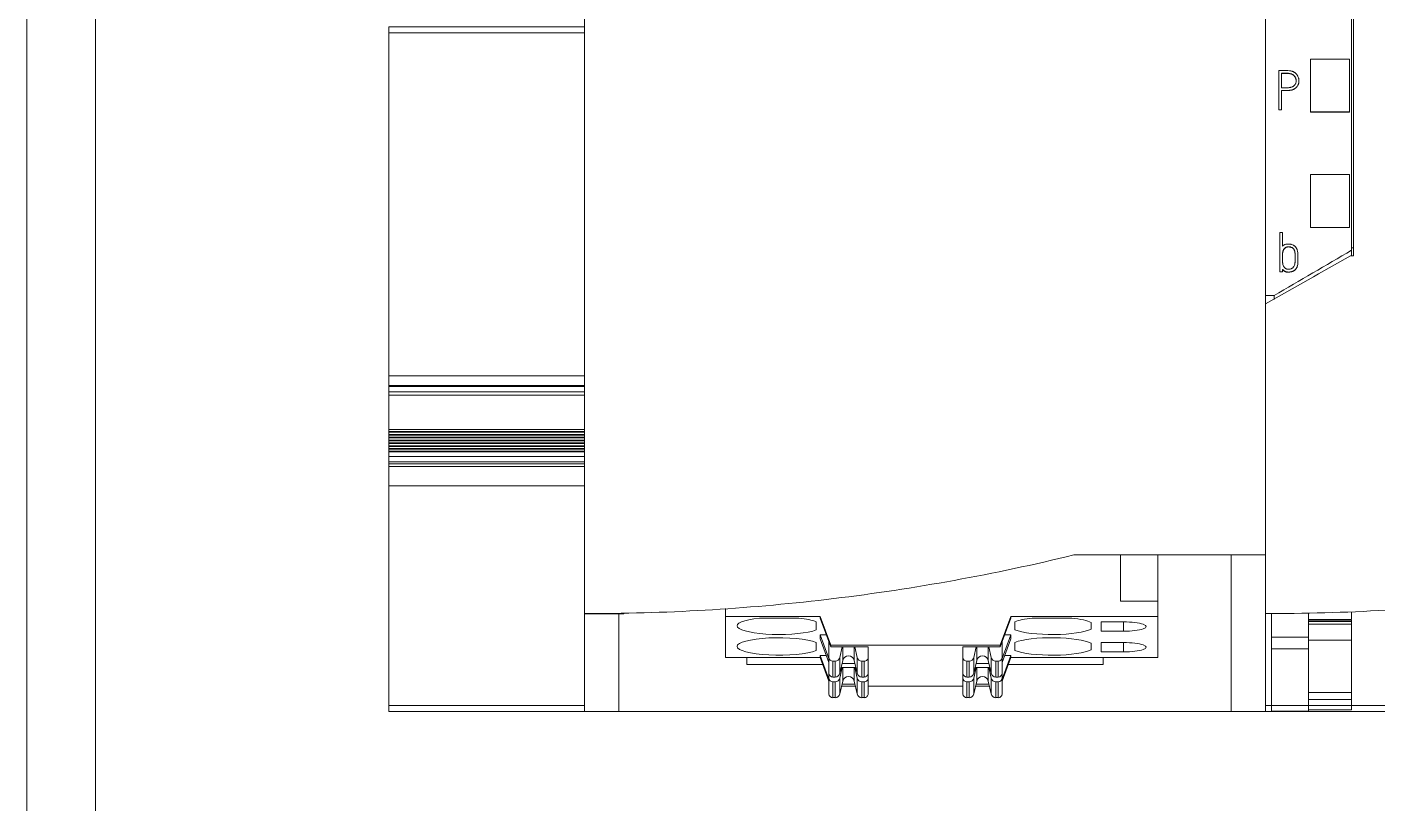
# Model space of a CAD drawing. Header units: millimetres. Extents: x 1359 to 3577, y 1336 to 3557.
# Drawn here: x 2513.1 to 2582.1, y 2901.9 to 2941.6 of the extents above; entities that cross this region are included whole.
import ezdxf

# ---------------------------------------------------------------- set-up
doc = ezdxf.new("R2010")
doc.units = ezdxf.units.MM
doc.set_wipeout_variables(frame=1)
doc.layers.add('000-PI-Oprema', color=30, linetype='Continuous', lineweight=5)
doc.layers.add('000-PI-ORMAR', color=2, linetype='Continuous')
doc.layers.add('002-PI-Kabelska kanalica', color=150, linetype='Continuous')

msp = doc.modelspace()

# ---------------------------------------------------------------- linework, layer by layer
at = {"layer": '000-PI-Oprema', "color": 0, "linetype": 'ByBlock', "lineweight": 0}
for p, q in [((2580.771, 3038.956), (2580.771, 2930.141)), ((2578.671, 2937.211), (2578.671, 2939.912)), ((2580.671, 2939.912), (2578.671, 2939.912)), ((2580.671, 2937.211), (2580.671, 2939.912)), ((2577.056, 2939.329), (2577.056, 2937.327)), ((2577.197, 2938.451), (2577.197, 2939.187)), ((2578.082, 2938.8), (2578.082, 2938.807)), ((2577.197, 2937.327), (2577.197, 2938.31)), ((2577.056, 2937.327), (2577.197, 2937.327)), ((2577.056, 2937.327), (2577.056, 2937.321)), ((2577.197, 2937.327), (2577.197, 2937.321)), ((2578.671, 2937.206), (2578.671, 2937.211)), ((2580.671, 2937.211), (2578.671, 2937.211)), ((2580.671, 2937.206), (2578.671, 2937.206)), ((2580.671, 2937.206), (2580.671, 2937.211)), ((2578.671, 2931.309), (2578.671, 2934.01)), ((2580.671, 2934.01), (2578.671, 2934.01)), ((2580.671, 2931.309), (2580.671, 2934.01)), ((2578.671, 2931.306), (2578.671, 2931.309)), ((2580.671, 2931.309), (2578.671, 2931.309)), ((2580.671, 2931.306), (2578.671, 2931.306)), ((2580.671, 2931.306), (2580.671, 2931.309)), ((2577.104, 2929.042), (2577.104, 2931.042)), ((2577.104, 2931.042), (2577.243, 2931.042)), ((2577.243, 2931.042), (2577.243, 2930.348)), ((2580.721, 2929.856), (2580.871, 2929.856)), ((2580.871, 2930.27), (2580.771, 2930.27)), ((2580.771, 2930.141), (2580.771, 2929.856)), ((2577.243, 2929.161), (2577.243, 2929.042)), ((2578.033, 2929.667), (2578.033, 2929.673)), ((2577.243, 2929.042), (2577.104, 2929.042)), ((2576.811, 2927.616), (2576.811, 2927.819)), ((2578.571, 2911.605), (2578.571, 2910.351)), ((2578.571, 2911.257), (2580.771, 2911.257)), ((2580.771, 2911.228), (2578.571, 2911.228)), ((2580.771, 2911.221), (2578.571, 2911.221)), ((2580.771, 2911.156), (2578.571, 2911.156)), ((2580.771, 2911.257), (2580.771, 2911.622)), ((2580.771, 2911.221), (2580.771, 2911.228)), ((2580.771, 2911.156), (2580.771, 2911.221)), ((2580.771, 2911.156), (2580.771, 2911.019)), ((2580.771, 2911.019), (2578.571, 2911.019)), ((2580.771, 2911.019), (2580.771, 2910.195)), ((2578.571, 2909.765), (2578.571, 2910.351)), ((2580.771, 2910.195), (2578.571, 2910.195)), ((2580.771, 2910.195), (2580.771, 2907.53)), ((2580.771, 2907.53), (2578.571, 2907.53)), ((2578.571, 2907.163), (2578.571, 2906.632)), ((2580.771, 2907.163), (2578.571, 2907.163)), ((2580.771, 2907.53), (2580.771, 2907.163)), ((2580.771, 2907.163), (2580.771, 2906.632)), ((2578.571, 2906.632), (2580.771, 2906.632)), ((2580.771, 2906.632), (2578.571, 2906.632)), ((2580.771, 2906.632), (2580.771, 2906.632))]:
    msp.add_line(p, q, dxfattribs=at)
for points, knots in [([(2580.871, 3039.142), (2580.871, 3036.098), (2580.871, 3026.528), (2580.871, 3012.358), (2580.871, 2997.792), (2580.871, 2983.582), (2580.871, 2969.287), (2580.871, 2953.801), (2580.871, 2941.161), (2580.871, 2933.196), (2580.871, 2929.856)], [0, 0, 0, 0, 0.083934, 0.263736, 0.389889, 0.484142, 0.653794, 0.78188, 0.908517, 1, 1, 1, 1]), ([(2577.197, 2938.31), (2577.249, 2938.31), (2577.3, 2938.31), (2577.404, 2938.309), (2577.455, 2938.308), (2577.533, 2938.31), (2577.559, 2938.311), (2577.597, 2938.315), (2577.61, 2938.316), (2577.636, 2938.319), (2577.649, 2938.321), (2577.687, 2938.328), (2577.712, 2938.334), (2577.761, 2938.35), (2577.785, 2938.36), (2577.82, 2938.377), (2577.832, 2938.384), (2577.854, 2938.397), (2577.865, 2938.404), (2577.896, 2938.426), (2577.916, 2938.442), (2577.945, 2938.469), (2577.954, 2938.478), (2577.971, 2938.498), (2577.979, 2938.508), (2578.003, 2938.538), (2578.016, 2938.56), (2578.034, 2938.594), (2578.04, 2938.606), (2578.05, 2938.63), (2578.054, 2938.642), (2578.066, 2938.679), (2578.072, 2938.705), (2578.078, 2938.743), (2578.08, 2938.756), (2578.081, 2938.782), (2578.082, 2938.795), (2578.082, 2938.834), (2578.08, 2938.859), (2578.074, 2938.898), (2578.072, 2938.91), (2578.066, 2938.936), (2578.062, 2938.948), (2578.051, 2938.986), (2578.041, 2939.01), (2578.025, 2939.044), (2578.019, 2939.056), (2578.006, 2939.078), (2577.999, 2939.089), (2577.976, 2939.121), (2577.96, 2939.141), (2577.924, 2939.179), (2577.905, 2939.196), (2577.874, 2939.22), (2577.864, 2939.227), (2577.842, 2939.242), (2577.831, 2939.248), (2577.797, 2939.267), (2577.774, 2939.278), (2577.737, 2939.291), (2577.725, 2939.295), (2577.7, 2939.302), (2577.687, 2939.306), (2577.624, 2939.32), (2577.573, 2939.326), (2577.496, 2939.33), (2577.47, 2939.33), (2577.418, 2939.331), (2577.366, 2939.33), (2577.315, 2939.329), (2577.263, 2939.328), (2577.185, 2939.328), (2577.107, 2939.329), (2577.056, 2939.329)], [0, 0, 0, 0, 0.0625, 0.0625, 0.125, 0.125, 0.15625, 0.15625, 0.171875, 0.171875, 0.1875, 0.1875, 0.21875, 0.21875, 0.25, 0.25, 0.265625, 0.265625, 0.28125, 0.28125, 0.3125, 0.3125, 0.328125, 0.328125, 0.34375, 0.34375, 0.375, 0.375, 0.390625, 0.390625, 0.40625, 0.40625, 0.4375, 0.4375, 0.453125, 0.453125, 0.46875, 0.46875, 0.5, 0.5, 0.515625, 0.515625, 0.53125, 0.53125, 0.5625, 0.5625, 0.578125, 0.578125, 0.59375, 0.59375, 0.625, 0.625, 0.65625, 0.65625, 0.671875, 0.671875, 0.6875, 0.6875, 0.71875, 0.71875, 0.734375, 0.734375, 0.75, 0.75, 0.8125, 0.8125, 0.84375, 0.84375, 0.875, 0.90625, 0.90625, 0.9375, 1, 1, 1, 1]), ([(2577.197, 2939.187), (2577.236, 2939.188), (2577.274, 2939.187), (2577.333, 2939.187), (2577.352, 2939.187), (2577.391, 2939.188), (2577.41, 2939.188), (2577.468, 2939.19), (2577.507, 2939.19), (2577.565, 2939.186), (2577.584, 2939.184), (2577.622, 2939.178), (2577.642, 2939.173), (2577.67, 2939.165), (2577.68, 2939.162), (2577.698, 2939.155), (2577.708, 2939.151), (2577.735, 2939.138), (2577.752, 2939.129), (2577.777, 2939.113), (2577.785, 2939.107), (2577.801, 2939.095), (2577.809, 2939.089), (2577.831, 2939.069), (2577.845, 2939.055), (2577.864, 2939.032), (2577.87, 2939.024), (2577.881, 2939.008), (2577.887, 2938.999), (2577.902, 2938.973), (2577.91, 2938.955), (2577.92, 2938.928), (2577.923, 2938.918), (2577.929, 2938.899), (2577.931, 2938.889), (2577.937, 2938.86), (2577.939, 2938.84), (2577.941, 2938.81), (2577.941, 2938.801), (2577.94, 2938.781), (2577.939, 2938.771), (2577.935, 2938.741), (2577.931, 2938.722), (2577.922, 2938.693), (2577.918, 2938.684), (2577.911, 2938.666), (2577.906, 2938.657), (2577.892, 2938.63), (2577.882, 2938.613), (2577.863, 2938.59), (2577.857, 2938.582), (2577.843, 2938.568), (2577.836, 2938.561), (2577.814, 2938.541), (2577.798, 2938.529), (2577.773, 2938.513), (2577.764, 2938.508), (2577.746, 2938.499), (2577.737, 2938.494), (2577.71, 2938.482), (2577.691, 2938.476), (2577.662, 2938.468), (2577.653, 2938.466), (2577.633, 2938.462), (2577.623, 2938.46), (2577.594, 2938.456), (2577.574, 2938.454), (2577.534, 2938.452), (2577.514, 2938.451), (2577.475, 2938.451), (2577.435, 2938.451), (2577.395, 2938.451), (2577.356, 2938.451), (2577.336, 2938.451), (2577.276, 2938.452), (2577.237, 2938.451), (2577.197, 2938.451)], [0, 0, 0, 0, 0.0625, 0.0625, 0.09375, 0.09375, 0.125, 0.125, 0.1875, 0.1875, 0.21875, 0.21875, 0.25, 0.25, 0.265625, 0.265625, 0.28125, 0.28125, 0.3125, 0.3125, 0.328125, 0.328125, 0.34375, 0.34375, 0.375, 0.375, 0.390625, 0.390625, 0.40625, 0.40625, 0.4375, 0.4375, 0.453125, 0.453125, 0.46875, 0.46875, 0.5, 0.5, 0.515625, 0.515625, 0.53125, 0.53125, 0.5625, 0.5625, 0.578125, 0.578125, 0.59375, 0.59375, 0.625, 0.625, 0.640625, 0.640625, 0.65625, 0.65625, 0.6875, 0.6875, 0.703125, 0.703125, 0.71875, 0.71875, 0.75, 0.75, 0.765625, 0.765625, 0.78125, 0.78125, 0.8125, 0.8125, 0.84375, 0.84375, 0.875, 0.90625, 0.90625, 0.9375, 0.9375, 1, 1, 1, 1]), ([(2577.94, 2938.801), (2577.94, 2938.804), (2577.94, 2938.807), (2577.94, 2938.82), (2577.939, 2938.83), (2577.937, 2938.849), (2577.936, 2938.859), (2577.93, 2938.888), (2577.925, 2938.907), (2577.915, 2938.936), (2577.911, 2938.945), (2577.903, 2938.963), (2577.89, 2938.989), (2577.874, 2939.014), (2577.855, 2939.037), (2577.848, 2939.045), (2577.835, 2939.059), (2577.828, 2939.066), (2577.805, 2939.086), (2577.79, 2939.098), (2577.765, 2939.114), (2577.756, 2939.12), (2577.739, 2939.129), (2577.73, 2939.134), (2577.703, 2939.147), (2577.685, 2939.154), (2577.647, 2939.166), (2577.628, 2939.17), (2577.589, 2939.177), (2577.569, 2939.18), (2577.51, 2939.184), (2577.471, 2939.183), (2577.412, 2939.182), (2577.393, 2939.181), (2577.354, 2939.181), (2577.334, 2939.181), (2577.275, 2939.181), (2577.236, 2939.181), (2577.197, 2939.181)], [0, 0, 0, 0, 0.009533, 0.009533, 0.040485, 0.040485, 0.071437, 0.071437, 0.133342, 0.133342, 0.164294, 0.164294, 0.195246, 0.25715, 0.25715, 0.288102, 0.288102, 0.319054, 0.319054, 0.380958, 0.380958, 0.41191, 0.41191, 0.442862, 0.442862, 0.504767, 0.504767, 0.566671, 0.566671, 0.628575, 0.628575, 0.752383, 0.752383, 0.814287, 0.814287, 0.876192, 0.876192, 1, 1, 1, 1]), ([(2578.082, 2938.801), (2578.082, 2938.776), (2578.08, 2938.751), (2578.074, 2938.713), (2578.072, 2938.7), (2578.066, 2938.675), (2578.063, 2938.662), (2578.051, 2938.625), (2578.041, 2938.601), (2578.017, 2938.556), (2578.004, 2938.534), (2577.98, 2938.502), (2577.972, 2938.492), (2577.955, 2938.473), (2577.946, 2938.464), (2577.918, 2938.437), (2577.898, 2938.42), (2577.865, 2938.398), (2577.854, 2938.391), (2577.832, 2938.378), (2577.821, 2938.372), (2577.786, 2938.354), (2577.762, 2938.344), (2577.725, 2938.332), (2577.713, 2938.329), (2577.687, 2938.322), (2577.675, 2938.32), (2577.611, 2938.308), (2577.56, 2938.305), (2577.456, 2938.302), (2577.404, 2938.303), (2577.301, 2938.304), (2577.249, 2938.304), (2577.197, 2938.304)], [0, 0, 0, 0, 0.065202, 0.065202, 0.098588, 0.098588, 0.131973, 0.131973, 0.198745, 0.198745, 0.265516, 0.265516, 0.298902, 0.298902, 0.332287, 0.332287, 0.399059, 0.399059, 0.432444, 0.432444, 0.46583, 0.46583, 0.532601, 0.532601, 0.565987, 0.565987, 0.599372, 0.599372, 0.732915, 0.732915, 0.866457, 0.866457, 1, 1, 1, 1]), ([(2577.243, 2930.348), (2577.262, 2930.368), (2577.282, 2930.387), (2577.316, 2930.411), (2577.328, 2930.418), (2577.347, 2930.428), (2577.353, 2930.431), (2577.366, 2930.436), (2577.373, 2930.439), (2577.406, 2930.449), (2577.433, 2930.454), (2577.475, 2930.458), (2577.489, 2930.458), (2577.517, 2930.459), (2577.53, 2930.459), (2577.572, 2930.458), (2577.6, 2930.456), (2577.641, 2930.45), (2577.655, 2930.448), (2577.682, 2930.442), (2577.696, 2930.439), (2577.736, 2930.427), (2577.762, 2930.417), (2577.799, 2930.398), (2577.811, 2930.391), (2577.835, 2930.376), (2577.846, 2930.367), (2577.879, 2930.342), (2577.899, 2930.322), (2577.925, 2930.289), (2577.933, 2930.278), (2577.948, 2930.254), (2577.961, 2930.23), (2577.973, 2930.204), (2577.983, 2930.178), (2577.988, 2930.165), (2578.001, 2930.125), (2578.008, 2930.098), (2578.018, 2930.044), (2578.022, 2930.016), (2578.027, 2929.96), (2578.029, 2929.933), (2578.031, 2929.877), (2578.031, 2929.849), (2578.032, 2929.793), (2578.032, 2929.765), (2578.033, 2929.681), (2578.033, 2929.625), (2578.031, 2929.541), (2578.03, 2929.514), (2578.026, 2929.458), (2578.023, 2929.43), (2578.016, 2929.389), (2578.013, 2929.375), (2578.006, 2929.348), (2578.002, 2929.334), (2577.989, 2929.294), (2577.978, 2929.268), (2577.958, 2929.231), (2577.951, 2929.219), (2577.935, 2929.196), (2577.926, 2929.185), (2577.899, 2929.153), (2577.878, 2929.135), (2577.844, 2929.109), (2577.832, 2929.102), (2577.808, 2929.087), (2577.796, 2929.081), (2577.77, 2929.069), (2577.757, 2929.064), (2577.731, 2929.055), (2577.717, 2929.05), (2577.677, 2929.039), (2577.649, 2929.034), (2577.594, 2929.027), (2577.566, 2929.025), (2577.51, 2929.026), (2577.482, 2929.028), (2577.44, 2929.035), (2577.427, 2929.039), (2577.4, 2929.047), (2577.386, 2929.052), (2577.361, 2929.063), (2577.348, 2929.07), (2577.33, 2929.08), (2577.324, 2929.084), (2577.313, 2929.092), (2577.307, 2929.097), (2577.279, 2929.119), (2577.26, 2929.139), (2577.243, 2929.161)], [0, 0, 0, 0, 0.03125, 0.03125, 0.046875, 0.046875, 0.054688, 0.054688, 0.0625, 0.0625, 0.09375, 0.09375, 0.109375, 0.109375, 0.125, 0.125, 0.15625, 0.15625, 0.171875, 0.171875, 0.1875, 0.1875, 0.21875, 0.21875, 0.234375, 0.234375, 0.25, 0.25, 0.28125, 0.28125, 0.296875, 0.296875, 0.3125, 0.328125, 0.328125, 0.34375, 0.34375, 0.375, 0.375, 0.40625, 0.40625, 0.4375, 0.4375, 0.46875, 0.46875, 0.5, 0.5, 0.5625, 0.5625, 0.59375, 0.59375, 0.625, 0.625, 0.640625, 0.640625, 0.65625, 0.65625, 0.6875, 0.6875, 0.703125, 0.703125, 0.71875, 0.71875, 0.75, 0.75, 0.765625, 0.765625, 0.78125, 0.78125, 0.796875, 0.796875, 0.8125, 0.8125, 0.84375, 0.84375, 0.875, 0.875, 0.90625, 0.90625, 0.921875, 0.921875, 0.9375, 0.9375, 0.953125, 0.953125, 0.960938, 0.960938, 0.96875, 0.96875, 1, 1, 1, 1]), ([(2577.413, 2930.285), (2577.428, 2930.292), (2577.442, 2930.298), (2577.472, 2930.307), (2577.488, 2930.311), (2577.511, 2930.314), (2577.519, 2930.315), (2577.535, 2930.316), (2577.559, 2930.317), (2577.582, 2930.316), (2577.614, 2930.312), (2577.629, 2930.31), (2577.66, 2930.302), (2577.675, 2930.297), (2577.704, 2930.286), (2577.719, 2930.279), (2577.746, 2930.264), (2577.76, 2930.255), (2577.778, 2930.24), (2577.784, 2930.235), (2577.795, 2930.224), (2577.801, 2930.218), (2577.816, 2930.2), (2577.825, 2930.187), (2577.84, 2930.159), (2577.846, 2930.145), (2577.857, 2930.115), (2577.862, 2930.1), (2577.87, 2930.069), (2577.873, 2930.054), (2577.878, 2930.023), (2577.88, 2930.007), (2577.884, 2929.96), (2577.886, 2929.928), (2577.889, 2929.834), (2577.892, 2929.771), (2577.892, 2929.676), (2577.891, 2929.645), (2577.888, 2929.581), (2577.886, 2929.55), (2577.881, 2929.503), (2577.878, 2929.487), (2577.872, 2929.456), (2577.869, 2929.441), (2577.857, 2929.395), (2577.846, 2929.366), (2577.825, 2929.323), (2577.817, 2929.31), (2577.8, 2929.283), (2577.79, 2929.271), (2577.768, 2929.248), (2577.756, 2929.237), (2577.731, 2929.218), (2577.717, 2929.21), (2577.69, 2929.195), (2577.675, 2929.189), (2577.645, 2929.178), (2577.63, 2929.174), (2577.599, 2929.168), (2577.583, 2929.166), (2577.559, 2929.164), (2577.551, 2929.164), (2577.535, 2929.164), (2577.527, 2929.164), (2577.504, 2929.166), (2577.488, 2929.169), (2577.465, 2929.174), (2577.458, 2929.177), (2577.443, 2929.182), (2577.435, 2929.185), (2577.414, 2929.196), (2577.401, 2929.204), (2577.382, 2929.218), (2577.376, 2929.223), (2577.364, 2929.234), (2577.358, 2929.24), (2577.342, 2929.257), (2577.332, 2929.269), (2577.314, 2929.295), (2577.306, 2929.309), (2577.284, 2929.351), (2577.273, 2929.38), (2577.261, 2929.426), (2577.258, 2929.442), (2577.252, 2929.473), (2577.25, 2929.488), (2577.245, 2929.535), (2577.244, 2929.566), (2577.242, 2929.628), (2577.243, 2929.659), (2577.243, 2929.722), (2577.243, 2929.753), (2577.243, 2929.815), (2577.243, 2929.846), (2577.243, 2929.909), (2577.242, 2929.94), (2577.245, 2930.002), (2577.248, 2930.033), (2577.259, 2930.079), (2577.263, 2930.094), (2577.273, 2930.123), (2577.279, 2930.138), (2577.293, 2930.166), (2577.301, 2930.179), (2577.319, 2930.205), (2577.328, 2930.217), (2577.35, 2930.24), (2577.361, 2930.25), (2577.38, 2930.264), (2577.386, 2930.269), (2577.396, 2930.275), (2577.4, 2930.277), (2577.406, 2930.281), (2577.41, 2930.283), (2577.413, 2930.285)], [0, 0, 0, 0, 0.015625, 0.015625, 0.03125, 0.03125, 0.039063, 0.039063, 0.046875, 0.0625, 0.0625, 0.078125, 0.078125, 0.09375, 0.09375, 0.109375, 0.109375, 0.125, 0.125, 0.132813, 0.132813, 0.140625, 0.140625, 0.15625, 0.15625, 0.171875, 0.171875, 0.1875, 0.1875, 0.203125, 0.203125, 0.21875, 0.21875, 0.25, 0.25, 0.3125, 0.3125, 0.34375, 0.34375, 0.375, 0.375, 0.390625, 0.390625, 0.40625, 0.40625, 0.4375, 0.4375, 0.453125, 0.453125, 0.46875, 0.46875, 0.484375, 0.484375, 0.5, 0.5, 0.515625, 0.515625, 0.53125, 0.53125, 0.546875, 0.546875, 0.554688, 0.554688, 0.5625, 0.5625, 0.578125, 0.578125, 0.585938, 0.585938, 0.59375, 0.59375, 0.609375, 0.609375, 0.617188, 0.617188, 0.625, 0.625, 0.640625, 0.640625, 0.65625, 0.65625, 0.6875, 0.6875, 0.703125, 0.703125, 0.71875, 0.71875, 0.75, 0.75, 0.78125, 0.78125, 0.8125, 0.8125, 0.84375, 0.84375, 0.875, 0.875, 0.90625, 0.90625, 0.921875, 0.921875, 0.9375, 0.9375, 0.953125, 0.953125, 0.96875, 0.96875, 0.984375, 0.984375, 0.992188, 0.992188, 0.996094, 0.996094, 1, 1, 1, 1]), ([(2577.413, 2930.279), (2577.399, 2930.271), (2577.386, 2930.263), (2577.361, 2930.244), (2577.349, 2930.233), (2577.316, 2930.198), (2577.299, 2930.172), (2577.278, 2930.128), (2577.272, 2930.114), (2577.262, 2930.084), (2577.258, 2930.068), (2577.251, 2930.037), (2577.249, 2930.022), (2577.245, 2929.99), (2577.244, 2929.974), (2577.242, 2929.927), (2577.243, 2929.895), (2577.243, 2929.832), (2577.243, 2929.801), (2577.243, 2929.738), (2577.243, 2929.706), (2577.243, 2929.661), (2577.243, 2929.647), (2577.243, 2929.633)], [0, 0, 0, 0, 0.067236, 0.067236, 0.134472, 0.134472, 0.268944, 0.268944, 0.33618, 0.33618, 0.403416, 0.403416, 0.470652, 0.470652, 0.537887, 0.537887, 0.672359, 0.672359, 0.806831, 0.806831, 0.941303, 0.941303, 1, 1, 1, 1]), ([(2577.892, 2929.702), (2577.892, 2929.704), (2577.892, 2929.707), (2577.891, 2929.772), (2577.889, 2929.834), (2577.885, 2929.927), (2577.884, 2929.959), (2577.878, 2930.021), (2577.873, 2930.052), (2577.861, 2930.098), (2577.856, 2930.113), (2577.845, 2930.142), (2577.838, 2930.156), (2577.823, 2930.184), (2577.814, 2930.197), (2577.793, 2930.221), (2577.782, 2930.231), (2577.763, 2930.246), (2577.757, 2930.25), (2577.744, 2930.259), (2577.737, 2930.263), (2577.716, 2930.274), (2577.702, 2930.281), (2577.673, 2930.292), (2577.658, 2930.296), (2577.628, 2930.304), (2577.612, 2930.306), (2577.581, 2930.31), (2577.565, 2930.31), (2577.534, 2930.31), (2577.518, 2930.309), (2577.487, 2930.304), (2577.472, 2930.301), (2577.449, 2930.294), (2577.438, 2930.29), (2577.428, 2930.286), (2577.42, 2930.282), (2577.417, 2930.281), (2577.413, 2930.279)], [0, 0, 0, 0, 0.008133, 0.008133, 0.206507, 0.206507, 0.305693, 0.305693, 0.40488, 0.40488, 0.454473, 0.454473, 0.504067, 0.504067, 0.55366, 0.55366, 0.603253, 0.603253, 0.62805, 0.62805, 0.652847, 0.652847, 0.70244, 0.70244, 0.752033, 0.752033, 0.801627, 0.801627, 0.85122, 0.85122, 0.900813, 0.900813, 0.950407, 0.950407, 0.975203, 0.987602, 0.987602, 1, 1, 1, 1]), ([(2577.243, 2929.155), (2577.26, 2929.133), (2577.279, 2929.112), (2577.312, 2929.086), (2577.324, 2929.078), (2577.348, 2929.064), (2577.36, 2929.057), (2577.386, 2929.046), (2577.399, 2929.041), (2577.426, 2929.033), (2577.439, 2929.029), (2577.481, 2929.022), (2577.508, 2929.019), (2577.564, 2929.019), (2577.593, 2929.021), (2577.648, 2929.028), (2577.675, 2929.033), (2577.715, 2929.044), (2577.729, 2929.048), (2577.755, 2929.057), (2577.768, 2929.062), (2577.807, 2929.08), (2577.831, 2929.094), (2577.865, 2929.118), (2577.876, 2929.127), (2577.897, 2929.146), (2577.906, 2929.156), (2577.934, 2929.187), (2577.95, 2929.21), (2577.97, 2929.247), (2577.977, 2929.26), (2577.988, 2929.285), (2577.993, 2929.298), (2578.006, 2929.338), (2578.012, 2929.365), (2578.02, 2929.407), (2578.022, 2929.421), (2578.025, 2929.448), (2578.026, 2929.462), (2578.03, 2929.504), (2578.031, 2929.532), (2578.032, 2929.561), (2578.032, 2929.563), (2578.032, 2929.565)], [0, 0, 0, 0, 0.071147, 0.071147, 0.10672, 0.10672, 0.142293, 0.142293, 0.177866, 0.177866, 0.21344, 0.21344, 0.284586, 0.284586, 0.355733, 0.355733, 0.426879, 0.426879, 0.462452, 0.462452, 0.498026, 0.498026, 0.569172, 0.569172, 0.604745, 0.604745, 0.640319, 0.640319, 0.711465, 0.711465, 0.747039, 0.747039, 0.782612, 0.782612, 0.853758, 0.853758, 0.889332, 0.889332, 0.924905, 0.924905, 0.996051, 0.996051, 1, 1, 1, 1]), ([(2578.571, 2907.163), (2578.571, 2907.397), (2578.571, 2908.075), (2578.571, 2909.095), (2578.571, 2909.765)], [0, 0, 0, 0, 0.445928, 1, 1, 1, 1])]:
    msp.add_open_spline(points, degree=3, knots=knots, dxfattribs=at)
for points in [[(2576.811, 2927.819), (2578.132, 2928.592), (2579.452, 2929.366), (2580.771, 2930.141)], [(2578.571, 2906.568), (2578.571, 2906.58), (2578.571, 2906.602), (2578.571, 2906.632)]]:
    msp.add_open_spline(points, degree=3, dxfattribs=at)
at = {"layer": '000-PI-ORMAR', "color": 0, "linetype": 'ByBlock', "lineweight": 0}
msp.add_line((2513.071, 3351.556), (2513.071, 1461.556), dxfattribs=at)
at = {"layer": '002-PI-Kabelska kanalica', "color": 0, "linetype": 'ByBlock', "lineweight": 0}
for p, q in [((2516.571, 3351.556), (2516.571, 1679.556)), ((2531.571, 2941.556), (2531.571, 2941.256)), ((2541.571, 2941.556), (2531.571, 2941.556)), ((2541.571, 2941.256), (2531.571, 2941.256)), ((2531.571, 2941.256), (2531.571, 2923.719)), ((2531.571, 2923.719), (2531.571, 2923.219)), ((2541.571, 2923.719), (2531.571, 2923.719)), ((2531.571, 2923.219), (2531.571, 2923.171)), ((2531.571, 2923.219), (2541.571, 2923.219)), ((2531.571, 2923.171), (2531.571, 2922.898)), ((2541.571, 2923.171), (2531.571, 2923.171)), ((2531.571, 2922.724), (2531.571, 2922.898)), ((2541.571, 2922.898), (2531.571, 2922.898)), ((2531.571, 2922.724), (2531.571, 2920.973)), ((2531.571, 2922.724), (2541.571, 2922.724)), ((2531.571, 2920.973), (2531.571, 2920.864)), ((2541.571, 2920.973), (2531.571, 2920.973)), ((2531.571, 2920.863), (2531.571, 2920.864)), ((2541.571, 2920.864), (2531.571, 2920.864)), ((2531.571, 2920.863), (2531.571, 2920.829)), ((2541.571, 2920.863), (2531.571, 2920.863)), ((2531.571, 2920.829), (2531.571, 2920.721)), ((2541.571, 2920.829), (2531.571, 2920.829)), ((2531.571, 2920.719), (2531.571, 2920.721)), ((2541.571, 2920.721), (2531.571, 2920.721)), ((2531.571, 2920.719), (2531.571, 2920.685)), ((2541.571, 2920.719), (2531.571, 2920.719)), ((2531.571, 2920.685), (2531.571, 2920.577)), ((2541.571, 2920.685), (2531.571, 2920.685)), ((2531.571, 2920.577), (2531.571, 2920.575)), ((2541.571, 2920.577), (2531.571, 2920.577)), ((2531.571, 2920.575), (2531.571, 2920.542)), ((2541.571, 2920.575), (2531.571, 2920.575)), ((2531.571, 2920.542), (2531.571, 2920.434)), ((2541.571, 2920.542), (2531.571, 2920.542)), ((2531.571, 2920.432), (2531.571, 2920.434)), ((2541.571, 2920.434), (2531.571, 2920.434)), ((2531.571, 2920.432), (2531.571, 2920.398)), ((2541.571, 2920.432), (2531.571, 2920.432)), ((2531.571, 2920.398), (2531.571, 2920.29)), ((2541.571, 2920.398), (2531.571, 2920.398)), ((2531.571, 2920.288), (2531.571, 2920.29)), ((2541.571, 2920.29), (2531.571, 2920.29)), ((2531.571, 2920.288), (2531.571, 2920.254)), ((2541.571, 2920.288), (2531.571, 2920.288)), ((2531.571, 2920.254), (2531.571, 2920.146)), ((2541.571, 2920.254), (2531.571, 2920.254)), ((2531.571, 2920.145), (2531.571, 2920.146)), ((2541.571, 2920.146), (2531.571, 2920.146)), ((2531.571, 2920.145), (2531.571, 2920.111)), ((2541.571, 2920.145), (2531.571, 2920.145)), ((2531.571, 2920.111), (2531.571, 2920.003)), ((2541.571, 2920.111), (2531.571, 2920.111)), ((2531.571, 2920.001), (2531.571, 2920.003)), ((2541.571, 2920.003), (2531.571, 2920.003)), ((2531.571, 2920.001), (2531.571, 2919.967)), ((2541.571, 2920.001), (2531.571, 2920.001)), ((2531.571, 2919.967), (2531.571, 2919.859)), ((2541.571, 2919.967), (2531.571, 2919.967)), ((2531.571, 2919.859), (2531.571, 2919.858)), ((2541.571, 2919.859), (2531.571, 2919.859)), ((2531.571, 2919.858), (2531.571, 2919.824)), ((2541.571, 2919.858), (2531.571, 2919.858)), ((2531.571, 2919.824), (2531.571, 2919.599)), ((2541.571, 2919.824), (2531.571, 2919.824)), ((2531.571, 2919.599), (2531.571, 2919.327)), ((2541.571, 2919.599), (2531.571, 2919.599)), ((2531.571, 2919.327), (2531.571, 2919.214)), ((2541.571, 2919.327), (2531.571, 2919.327)), ((2531.571, 2919.214), (2531.571, 2919.078)), ((2541.571, 2919.214), (2531.571, 2919.214)), ((2531.571, 2919.078), (2531.571, 2918.086)), ((2541.571, 2919.078), (2531.571, 2919.078)), ((2541.571, 2918.086), (2531.571, 2918.086)), ((2531.571, 2918.086), (2531.571, 2906.856)), ((2531.571, 2906.856), (2531.571, 2906.556)), ((2909.771, 2906.856), (2531.571, 2906.856)), ((2909.771, 2906.556), (2531.571, 2906.556))]:
    msp.add_line(p, q, dxfattribs=at)

# ---------------------------------------------------------------- next in the draw order: wipeouts: each hides what was drawn before it
msp.add_wipeout([(2541.571, 3053.556), (2576.371, 3053.556), (2576.371, 2906.55), (2541.571, 2906.55)])

# ---------------------------------------------------------------- next in the draw order: linework, layer by layer
at = {"color": 0, "linetype": 'ByBlock', "lineweight": 0, "ltscale": 0.25}
msp.add_lwpolyline([(2541.571, 3053.556), (2576.371, 3053.556), (2576.371, 2906.55), (2541.571, 2906.55), (2541.571, 3053.556)], dxfattribs=at)
at = {"layer": '000-PI-Oprema', "color": 0, "linetype": 'ByBlock', "lineweight": 0}
for p, q in [((2576.371, 3041.237), (2576.371, 2927.819)), ((2576.371, 2927.819), (2576.371, 2927.449)), ((2576.811, 2927.819), (2576.371, 2927.819)), ((2574.616, 2906.55), (2574.616, 2914.566)), ((2568.966, 2914.556), (2568.966, 2912.193)), ((2570.866, 2912.193), (2570.866, 2914.556)), ((2576.371, 2914.507), (2576.371, 2906.55)), ((2548.766, 2911.41), (2548.766, 2911.821)), ((2568.966, 2912.193), (2570.866, 2912.193)), ((2570.866, 2912.193), (2570.866, 2911.41)), ((2541.872, 2911.557), (2541.571, 2911.557)), ((2541.873, 2911.557), (2541.571, 2911.557)), ((2543.571, 2911.55), (2541.571, 2911.55)), ((2541.571, 2911.502), (2541.571, 2906.55)), ((2543.327, 2911.55), (2543.327, 2906.55)), ((2543.571, 2911.55), (2543.571, 2911.595)), ((2553.611, 2911.41), (2548.766, 2911.41)), ((2548.766, 2911.41), (2548.766, 2909.319)), ((2550.505, 2911.329), (2552.517, 2911.329)), ((2553.411, 2911.144), (2553.411, 2910.725)), ((2553.611, 2911.41), (2553.611, 2911.319)), ((2554.157, 2909.943), (2553.611, 2911.41)), ((2554.157, 2909.852), (2553.611, 2911.319)), ((2563.361, 2911.41), (2562.815, 2909.943)), ((2563.361, 2911.319), (2562.815, 2909.852)), ((2563.361, 2911.41), (2563.361, 2911.319)), ((2570.866, 2911.41), (2563.361, 2911.41)), ((2563.561, 2910.725), (2563.561, 2911.144)), ((2564.455, 2911.329), (2566.467, 2911.329)), ((2567.971, 2911.132), (2567.971, 2910.654)), ((2569.121, 2911.132), (2567.971, 2911.132)), ((2569.121, 2911.132), (2569.121, 2910.654)), ((2570.866, 2911.41), (2570.866, 2909.319)), ((2576.672, 2911.557), (2576.371, 2911.557)), ((2576.371, 2911.475), (2576.371, 2906.556)), ((2576.671, 2911.545), (2576.671, 2910.351)), ((2553.611, 2910.467), (2554.061, 2909.257)), ((2553.611, 2910.467), (2553.611, 2910.263)), ((2553.928, 2910.467), (2553.611, 2910.467)), ((2562.911, 2909.257), (2563.361, 2910.467)), ((2563.361, 2910.467), (2563.044, 2910.467)), ((2563.361, 2910.467), (2563.361, 2910.263)), ((2567.461, 2911.098), (2567.461, 2910.77)), ((2567.971, 2910.654), (2569.121, 2910.654)), ((2553.411, 2910.087), (2553.411, 2909.669)), ((2554.061, 2909.053), (2553.611, 2910.263)), ((2554.061, 2910.11), (2554.061, 2909.322)), ((2562.815, 2909.943), (2554.157, 2909.943)), ((2554.157, 2909.943), (2554.157, 2909.852)), ((2556.061, 2909.852), (2554.157, 2909.852)), ((2554.62, 2909.318), (2554.741, 2909.852)), ((2554.768, 2909.162), (2554.768, 2909.852)), ((2555.354, 2909.162), (2555.354, 2909.852)), ((2555.381, 2909.852), (2555.502, 2909.318)), ((2556.061, 2909.831), (2556.061, 2909.852)), ((2556.061, 2909.322), (2556.061, 2909.831)), ((2562.815, 2909.852), (2560.911, 2909.852)), ((2560.911, 2909.852), (2560.911, 2909.831)), ((2560.911, 2909.322), (2560.911, 2909.831)), ((2561.591, 2909.852), (2561.47, 2909.318)), ((2561.618, 2909.162), (2561.618, 2909.852)), ((2562.204, 2909.162), (2562.204, 2909.852)), ((2562.352, 2909.318), (2562.231, 2909.852)), ((2562.815, 2909.943), (2562.815, 2909.852)), ((2563.361, 2910.263), (2562.911, 2909.053)), ((2562.911, 2910.11), (2562.911, 2909.322)), ((2563.561, 2910.087), (2563.561, 2909.669)), ((2567.461, 2909.714), (2567.461, 2910.042)), ((2567.971, 2910.076), (2567.971, 2909.597)), ((2569.121, 2910.076), (2567.971, 2910.076)), ((2569.121, 2910.076), (2569.121, 2909.597)), ((2576.671, 2909.765), (2576.671, 2910.351)), ((2578.571, 2910.351), (2576.671, 2910.351)), ((2578.571, 2909.765), (2576.671, 2909.765)), ((2553.611, 2909.319), (2548.766, 2909.319)), ((2549.871, 2908.95), (2549.871, 2909.319)), ((2553.611, 2909.41), (2554.061, 2908.201)), ((2553.611, 2909.41), (2553.611, 2909.319)), ((2553.928, 2909.41), (2553.611, 2909.41)), ((2554.061, 2908.11), (2553.611, 2909.319)), ((2554.061, 2908.511), (2554.061, 2909.322)), ((2554.261, 2908.316), (2554.261, 2909.127)), ((2554.261, 2909.127), (2554.376, 2909.127)), ((2554.376, 2908.316), (2554.376, 2909.127)), ((2554.62, 2908.507), (2554.62, 2909.318)), ((2554.62, 2908.507), (2554.768, 2909.162)), ((2555.354, 2909.162), (2555.502, 2908.507)), ((2555.502, 2908.507), (2555.502, 2909.318)), ((2555.746, 2908.316), (2555.746, 2909.127)), ((2555.746, 2909.127), (2555.861, 2909.127)), ((2555.861, 2908.316), (2555.861, 2909.127)), ((2556.061, 2908.511), (2556.061, 2909.322)), ((2560.911, 2908.511), (2560.911, 2909.322)), ((2561.226, 2909.127), (2561.111, 2909.127)), ((2561.111, 2908.316), (2561.111, 2909.127)), ((2561.226, 2908.316), (2561.226, 2909.127)), ((2561.47, 2908.507), (2561.47, 2909.318)), ((2561.618, 2909.162), (2561.47, 2908.507)), ((2562.352, 2908.507), (2562.204, 2909.162)), ((2562.352, 2908.507), (2562.352, 2909.318)), ((2562.596, 2908.316), (2562.596, 2909.127)), ((2562.711, 2909.127), (2562.596, 2909.127)), ((2562.711, 2908.316), (2562.711, 2909.127)), ((2562.911, 2908.201), (2563.361, 2909.41)), ((2562.911, 2908.511), (2562.911, 2909.322)), ((2563.361, 2909.319), (2562.911, 2908.11)), ((2563.361, 2909.41), (2563.044, 2909.41)), ((2563.361, 2909.41), (2563.361, 2909.319)), ((2570.866, 2909.319), (2563.361, 2909.319)), ((2567.971, 2909.597), (2569.121, 2909.597)), ((2568.071, 2908.95), (2568.071, 2909.319)), ((2549.871, 2908.95), (2553.748, 2908.95)), ((2554.061, 2908.511), (2554.061, 2908.266)), ((2554.62, 2908.262), (2554.741, 2908.796)), ((2555.437, 2908.796), (2554.685, 2908.796)), ((2554.731, 2908.999), (2555.391, 2908.999)), ((2554.768, 2908.796), (2554.768, 2908.106)), ((2555.354, 2908.796), (2555.354, 2908.106)), ((2555.381, 2908.796), (2555.502, 2908.262)), ((2556.061, 2908.266), (2556.061, 2908.511)), ((2560.911, 2908.266), (2560.911, 2908.511)), ((2561.591, 2908.796), (2561.47, 2908.262)), ((2562.287, 2908.796), (2561.535, 2908.796)), ((2561.581, 2908.999), (2562.241, 2908.999)), ((2561.618, 2908.796), (2561.618, 2908.106)), ((2562.204, 2908.796), (2562.204, 2908.106)), ((2562.352, 2908.262), (2562.231, 2908.796)), ((2562.911, 2908.511), (2562.911, 2908.266)), ((2563.223, 2908.95), (2568.071, 2908.95)), ((2554.061, 2908.266), (2554.061, 2907.455)), ((2554.261, 2908.316), (2554.376, 2908.316)), ((2554.261, 2908.071), (2554.376, 2908.071)), ((2554.261, 2908.071), (2554.261, 2907.26)), ((2554.376, 2908.071), (2554.376, 2907.26)), ((2554.62, 2908.262), (2554.62, 2907.451)), ((2554.62, 2907.451), (2554.768, 2908.106)), ((2555.411, 2907.852), (2554.711, 2907.852)), ((2554.731, 2907.943), (2555.391, 2907.943)), ((2555.354, 2908.106), (2555.502, 2907.451)), ((2555.502, 2908.262), (2555.502, 2907.451)), ((2555.746, 2908.316), (2555.861, 2908.316)), ((2555.746, 2908.071), (2555.861, 2908.071)), ((2555.746, 2908.071), (2555.746, 2907.26)), ((2555.861, 2908.071), (2555.861, 2907.26)), ((2556.061, 2908.266), (2556.061, 2907.455)), ((2560.911, 2907.852), (2556.061, 2907.852)), ((2560.911, 2908.266), (2560.911, 2907.455)), ((2561.226, 2908.316), (2561.111, 2908.316)), ((2561.226, 2908.071), (2561.111, 2908.071)), ((2561.111, 2908.071), (2561.111, 2907.26)), ((2561.226, 2908.071), (2561.226, 2907.26)), ((2561.47, 2908.262), (2561.47, 2907.451)), ((2561.618, 2908.106), (2561.47, 2907.451)), ((2562.261, 2907.852), (2561.56, 2907.852)), ((2561.581, 2907.943), (2562.241, 2907.943)), ((2562.352, 2907.451), (2562.204, 2908.106)), ((2562.352, 2908.262), (2562.352, 2907.451)), ((2562.711, 2908.316), (2562.596, 2908.316)), ((2562.711, 2908.071), (2562.596, 2908.071)), ((2562.596, 2908.071), (2562.596, 2907.26)), ((2562.711, 2908.071), (2562.711, 2907.26)), ((2562.911, 2908.266), (2562.911, 2907.455)), ((2554.261, 2907.26), (2554.376, 2907.26)), ((2555.746, 2907.26), (2555.861, 2907.26)), ((2561.226, 2907.26), (2561.111, 2907.26)), ((2562.711, 2907.26), (2562.596, 2907.26)), ((2543.327, 2906.55), (2541.571, 2906.55)), ((2574.616, 2906.55), (2543.327, 2906.55)), ((2576.371, 2906.55), (2574.616, 2906.55)), ((2606.771, 2906.556), (2575.512, 2906.556)), ((2578.313, 2906.556), (2576.371, 2906.556)), ((2576.671, 2906.568), (2578.571, 2906.568)), ((2578.571, 2906.568), (2576.671, 2906.568))]:
    msp.add_line(p, q, dxfattribs=at)
for centre, major_axis, ratio, start_param, end_param in [((2551.511, 2910.934), (-2.15, 0), 0.207912, 5.199431, 8.937736), ((2551.511, 2910.934), (-2.15, 0), 0.207912, 3.628635, 4.225347), ((2565.461, 2910.934), (-2.15, 0), 0.207912, 5.199431, 5.796143), ((2565.461, 2910.934), (-2.15, 0), 0.207912, 3.517343, 4.225347), ((2569.121, 2910.893), (1.15, 0), 0.207912, 4.712389, 7.853982), ((2565.461, 2910.934), (-2.15, 0), 0.207912, 0.487042, 2.765842), ((2551.511, 2909.878), (-2.15, 0), 0.207912, 3.628635, 8.937736), ((2565.461, 2909.878), (2.15, 0), 0.207912, 0.37575, 2.65455), ((2569.121, 2909.837), (1.15, 0), 0.207912, 4.712389, 7.853982), ((2554.261, 2909.322), (-0.2, 0), 0.978148, 0, 1.570796), ((2554.376, 2909.371), (-0.25, 0), 0.978148, 1.570796, 2.923426), ((2555.061, 2909.098), (0.3, 0), 0.978148, 0.218166, 2.923426), ((2555.746, 2909.371), (-0.25, 0), 0.978148, 0.218166, 1.570796), ((2555.861, 2909.322), (-0.2, 0), 0.978148, 1.570796, 3.141593), ((2561.111, 2909.322), (0.2, 0), 0.978148, 3.141593, 4.712389), ((2561.226, 2909.371), (0.25, 0), 0.978148, 4.712389, 6.065019), ((2561.911, 2909.098), (-0.3, 0), 0.978148, 3.359759, 6.065019), ((2562.596, 2909.371), (0.25, 0), 0.978148, 3.359759, 4.712389), ((2562.711, 2909.322), (0.2, 0), 0.978148, 4.712389, 6.283185), ((2565.461, 2909.878), (2.15, 0), 0.207912, 3.628635, 5.907435), ((2554.261, 2908.511), (-0.2, 0), 0.978148, 0, 1.570796), ((2554.376, 2908.56), (-0.25, 0), 0.978148, 1.570796, 2.923426), ((2555.746, 2908.56), (-0.25, 0), 0.978148, 0.218166, 1.570796), ((2555.861, 2908.511), (-0.2, 0), 0.978148, 1.570796, 3.141593), ((2561.111, 2908.511), (0.2, 0), 0.978148, 3.141593, 4.712389), ((2561.226, 2908.56), (0.25, 0), 0.978148, 4.712389, 6.065019), ((2562.596, 2908.56), (0.25, 0), 0.978148, 3.359759, 4.712389), ((2562.711, 2908.511), (0.2, 0), 0.978148, 4.712389, 6.283185), ((2554.261, 2908.266), (-0.2, 0), 0.978148, 0, 1.570796), ((2554.376, 2908.315), (-0.25, 0), 0.978148, 1.570796, 2.923426), ((2555.061, 2908.042), (0.3, 0), 0.978148, 0.218166, 2.923426), ((2555.746, 2908.315), (-0.25, 0), 0.978148, 0.218166, 1.570796), ((2555.861, 2908.266), (-0.2, 0), 0.978148, 1.570796, 3.141593), ((2561.111, 2908.266), (0.2, 0), 0.978148, 3.141593, 4.712389), ((2561.226, 2908.315), (0.25, 0), 0.978148, 4.712389, 6.065019), ((2561.911, 2908.042), (-0.3, 0), 0.978148, 3.359759, 6.065019), ((2562.596, 2908.315), (0.25, 0), 0.978148, 3.359759, 4.712389), ((2562.711, 2908.266), (0.2, 0), 0.978148, 4.712389, 6.283185), ((2554.261, 2907.455), (-0.2, 0), 0.978148, 0, 1.570796), ((2554.376, 2907.504), (-0.25, 0), 0.978148, 1.570796, 2.923426), ((2555.746, 2907.504), (-0.25, 0), 0.978148, 0.218166, 1.570796), ((2555.861, 2907.455), (-0.2, 0), 0.978148, 1.570796, 3.141593), ((2561.111, 2907.455), (0.2, 0), 0.978148, 3.141593, 4.712389), ((2561.226, 2907.504), (0.25, 0), 0.978148, 4.712389, 6.065019), ((2562.596, 2907.504), (0.25, 0), 0.978148, 3.359759, 4.712389), ((2562.711, 2907.455), (0.2, 0), 0.978148, 4.712389, 6.283185)]:
    msp.add_ellipse(centre, major_axis=major_axis, ratio=ratio, start_param=start_param, end_param=end_param, dxfattribs=at)
for points, knots in [([(2576.371, 2914.556), (2576.371, 2915.409), (2576.371, 2917.074), (2576.371, 2919.407), (2576.371, 2921.523), (2576.371, 2924.292), (2576.371, 2928.193), (2576.371, 2934.106), (2576.371, 2943.566), (2576.371, 2956.677), (2576.371, 2973.907), (2576.371, 2992.549), (2576.371, 3009.598), (2576.371, 3024.795), (2576.371, 3035.147), (2576.371, 3043.489), (2576.371, 3048.516), (2576.371, 3051.964), (2576.371, 3053.556)], [0, 0, 0, 0, 0.018357, 0.035822, 0.050221, 0.063898, 0.09543, 0.134182, 0.191169, 0.299064, 0.416456, 0.562341, 0.701008, 0.784589, 0.890964, 0.925157, 0.965428, 1, 1, 1, 1]), ([(2576.371, 2927.405), (2576.371, 2925.897), (2576.371, 2922.647), (2576.371, 2917.364), (2576.371, 2913.59), (2576.371, 2911.557)], [0, 0, 0, 0, 0.285532, 0.615204, 1, 1, 1, 1]), ([(2566.571, 2914.556), (2564.543, 2914.062), (2562.507, 2913.63), (2558.42, 2912.887), (2554.318, 2912.266), (2550.187, 2911.888), (2546.041, 2911.63), (2543.961, 2911.563), (2541.873, 2911.557)], [0, 0, 0, 0, 0.25, 0.25, 0.5, 0.75, 0.75, 1, 1, 1, 1]), ([(2576.672, 2911.557), (2578.76, 2911.563), (2580.84, 2911.63), (2584.986, 2911.888), (2587.052, 2912.077), (2591.169, 2912.577), (2593.219, 2912.887), (2597.307, 2913.63), (2599.343, 2914.062), (2601.371, 2914.556)], [0, 0, 0, 0, 0.25, 0.25, 0.5, 0.5, 0.75, 0.75, 1, 1, 1, 1])]:
    msp.add_open_spline(points, degree=3, knots=knots, dxfattribs=at)
for points, degree in [([(2580.721, 2929.856), (2579.271, 2929.039), (2577.821, 2928.222), (2576.371, 2927.405)], 3), ([(2576.371, 2914.556), (2566.571, 2914.556)], 1), ([(2541.873, 2911.557), (2541.872, 2911.557), (2541.872, 2911.557), (2541.872, 2911.557)], 3), ([(2576.671, 2906.568), (2576.671, 2906.609), (2576.671, 2906.899), (2576.671, 2907.964), (2576.671, 2909.095), (2576.671, 2909.765)], 3)]:
    msp.add_open_spline(points, degree=degree, dxfattribs=at)

doc.saveas('drawing.dxf')
